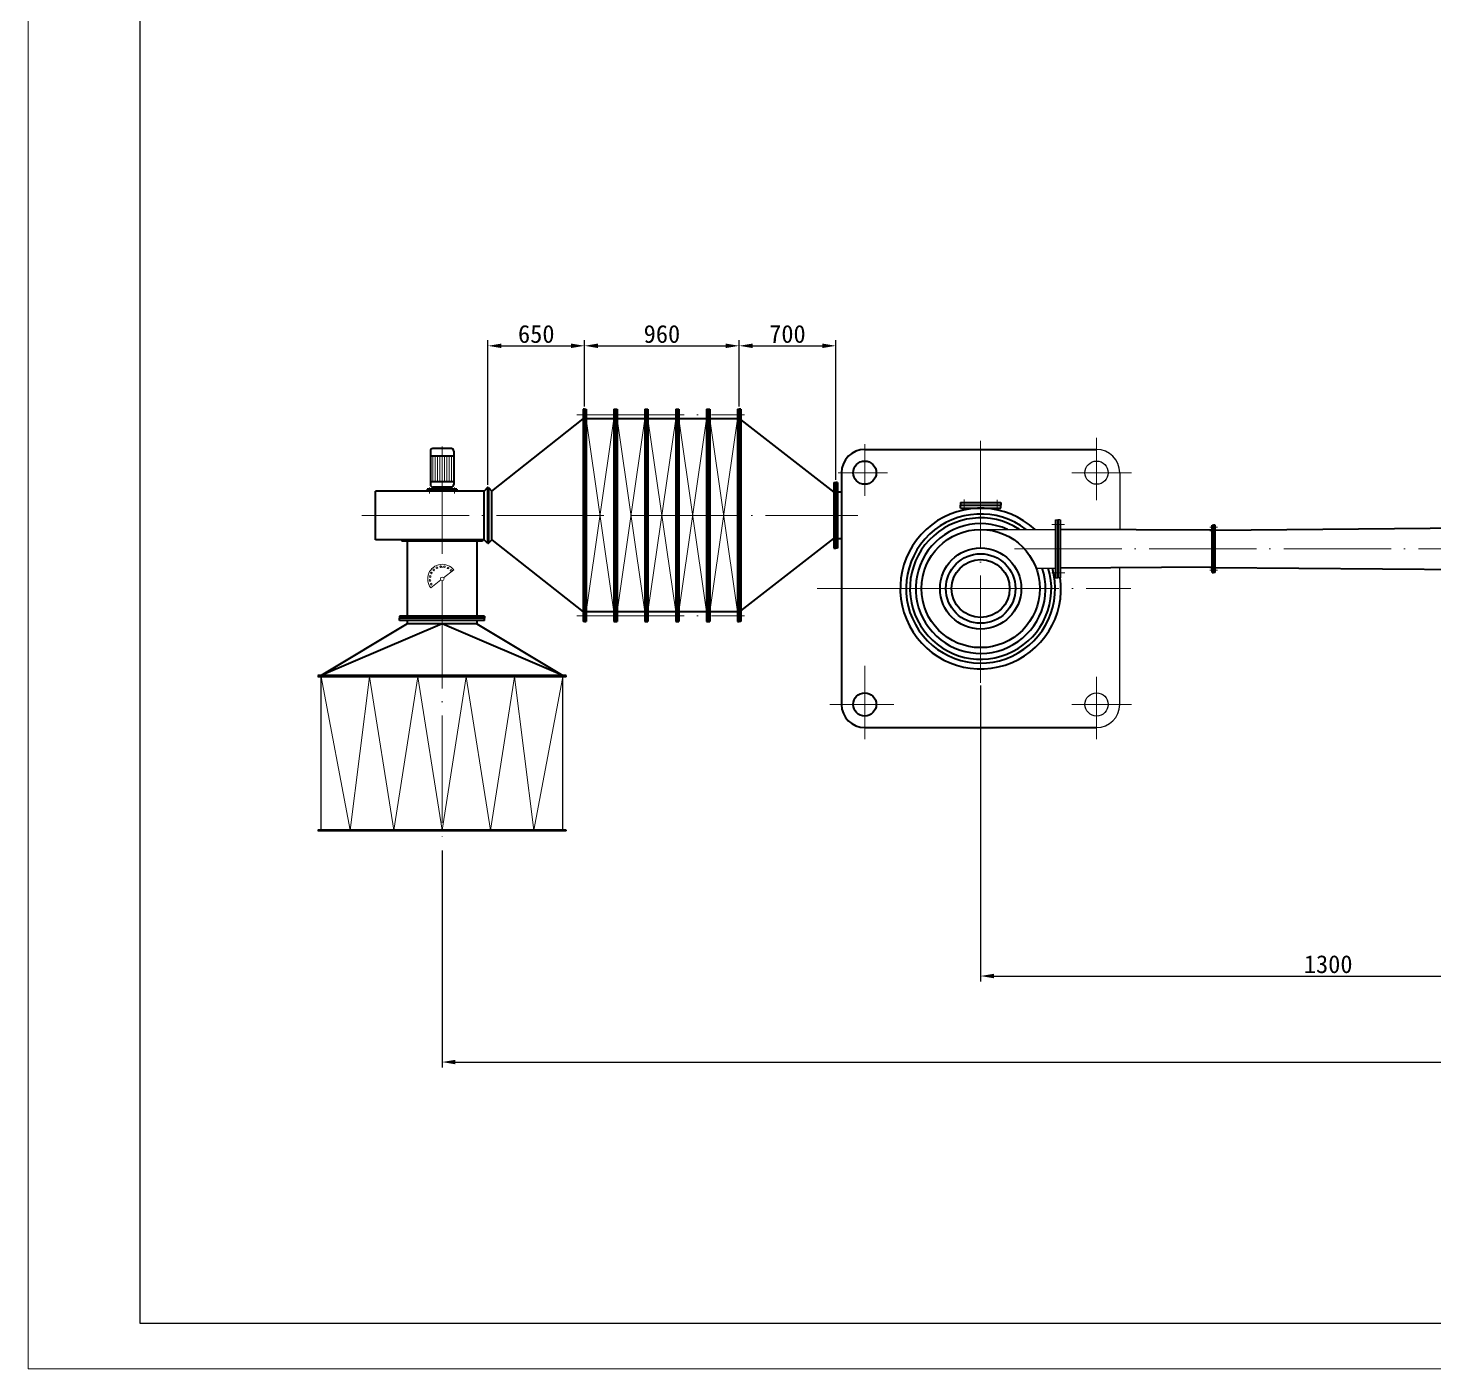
# Model space of a CAD drawing. Header units: millimetres. Extents: x 49699 to 106992, y 64186 to 130203.
# Drawn here: x 49699.3 to 50013.6, y 64186.4 to 64486.3 of the extents above; entities that cross this region are included whole.
import ezdxf

# ---------------------------------------------------------------- set-up
doc = ezdxf.new("R2010")
doc.units = ezdxf.units.MM
doc.linetypes.add('ACAD_ISO04W100', pattern=[30, 24, -3, 0, -3])
doc.layers.add('LAYER3', color=7, linetype='Continuous')
for name, color, linetype, lineweight in [('中心线', 22, 'ACAD_ISO04W100', 9), ('尺寸线', 150, 'Continuous', 9), ('粗实线', 7, 'Continuous', 35)]:
    doc.layers.add(name, color=color, linetype=linetype, lineweight=lineweight)
doc.styles.get("Standard").update_dxf_attribs({"font": 'SIMFANG.TTF', "height": 4})
doc.dimstyles.new('ISO-25', dxfattribs={"dimscale": 0, "dimtxt": 3, "dimasz": 3, "dimexe": 1.25, "dimexo": 0.625, "dimtad": 1, "dimdsep": 46, "dimtxsty": 'Standard', "dimcen": -2.5, "dimadec": 0, "dimazin": 0, "dimtfac": 1, "dimtmove": 0, "dimatfit": 0, "dimfxl": 0, "dimarcsym": 0})

# ---------------------------------------------------------------- blocks, each defined once
blk = doc.blocks.new('*D668')
at = {"layer": 'DEFPOINTS', "color": 0}
for p in [(49791.82, 64302.97), (50349.33, 64273.04), (50349.33, 64255.05)]:
    blk.add_point(p, dxfattribs=at)
at = {"layer": '尺寸线', "color": 0, "lineweight": -2}
for p, q in [((49791.82, 64302.34), (49791.82, 64253.8)), ((50349.33, 64272.42), (50349.33, 64253.8)), ((49794.82, 64255.05), (50346.33, 64255.05))]:
    blk.add_line(p, q, dxfattribs=at)
at = {"layer": '尺寸线', "color": 0}
for points in [[(49794.82, 64255.55), (49794.82, 64254.55), (49791.82, 64255.05)], [(50346.33, 64255.55), (50346.33, 64254.55), (50349.33, 64255.05)]]:
    blk.add_solid(points, dxfattribs=at)
at = {"layer": '尺寸线', "color": 0, "insert": (50054.48, 64257.67), "char_height": 4, "attachment_point": 5}
blk.add_mtext('10558', dxfattribs=at)
blk = doc.blocks.new('*D669')
at = {"layer": 'DEFPOINTS', "color": 0}
for p in [(49912.24, 64339.87), (50067.67, 64335.6), (50067.67, 64274.29)]:
    blk.add_point(p, dxfattribs=at)
at = {"layer": '尺寸线', "color": 0, "lineweight": -2}
for p, q in [((49912.24, 64339.25), (49912.24, 64273.04)), ((50067.67, 64334.98), (50067.67, 64273.04)), ((49915.24, 64274.29), (50064.67, 64274.29))]:
    blk.add_line(p, q, dxfattribs=at)
at = {"layer": '尺寸线', "color": 0}
for points in [[(49915.24, 64274.79), (49915.24, 64273.79), (49912.24, 64274.29)], [(50064.67, 64274.79), (50064.67, 64273.79), (50067.67, 64274.29)]]:
    blk.add_solid(points, dxfattribs=at)
at = {"layer": '尺寸线', "color": 0, "insert": (49989.95, 64276.92), "char_height": 4, "attachment_point": 5}
blk.add_mtext('1300', dxfattribs=at)
blk = doc.blocks.new('*D660')
at = {"layer": 'DEFPOINTS', "color": 0}
for p in [(49879.84, 64415.26), (49858.24, 64401.1), (49879.84, 64384.68)]:
    blk.add_point(p, dxfattribs=at)
at = {"layer": '尺寸线', "color": 0, "lineweight": -2}
for p, q in [((49858.24, 64401.72), (49858.24, 64416.51)), ((49879.84, 64385.31), (49879.84, 64416.51)), ((49861.24, 64415.26), (49876.84, 64415.26))]:
    blk.add_line(p, q, dxfattribs=at)
at = {"layer": '尺寸线', "color": 0}
for points in [[(49861.24, 64415.76), (49861.24, 64414.76), (49858.24, 64415.26)], [(49876.84, 64415.76), (49876.84, 64414.76), (49879.84, 64415.26)]]:
    blk.add_solid(points, dxfattribs=at)
at = {"layer": '尺寸线', "color": 0, "insert": (49869.04, 64417.89), "char_height": 4, "attachment_point": 5}
blk.add_mtext('700', dxfattribs=at)
blk = doc.blocks.new('*D661')
at = {"layer": 'DEFPOINTS', "color": 0}
for p in [(49823.68, 64415.26), (49823.68, 64401.1), (49802.08, 64383.56)]:
    blk.add_point(p, dxfattribs=at)
at = {"layer": '尺寸线', "color": 0, "lineweight": -2}
for p, q in [((49802.08, 64384.18), (49802.08, 64416.51)), ((49823.68, 64401.72), (49823.68, 64416.51)), ((49805.08, 64415.26), (49820.68, 64415.26))]:
    blk.add_line(p, q, dxfattribs=at)
at = {"layer": '尺寸线', "color": 0}
for points in [[(49805.08, 64415.76), (49805.08, 64414.76), (49802.08, 64415.26)], [(49820.68, 64415.76), (49820.68, 64414.76), (49823.68, 64415.26)]]:
    blk.add_solid(points, dxfattribs=at)
at = {"layer": '尺寸线', "color": 0, "insert": (49812.88, 64417.89), "char_height": 4, "attachment_point": 5}
blk.add_mtext('650', dxfattribs=at)
blk = doc.blocks.new('*D662')
at = {"layer": 'DEFPOINTS', "color": 0}
for p in [(49858.24, 64415.26), (49823.68, 64401.1), (49858.24, 64401.1)]:
    blk.add_point(p, dxfattribs=at)
at = {"layer": '尺寸线', "color": 0, "lineweight": -2}
for p, q in [((49823.68, 64401.72), (49823.68, 64416.51)), ((49858.24, 64401.72), (49858.24, 64416.51)), ((49826.68, 64415.26), (49855.24, 64415.26))]:
    blk.add_line(p, q, dxfattribs=at)
at = {"layer": '尺寸线', "color": 0}
for points in [[(49826.68, 64415.76), (49826.68, 64414.76), (49823.68, 64415.26)], [(49855.24, 64415.76), (49855.24, 64414.76), (49858.24, 64415.26)]]:
    blk.add_solid(points, dxfattribs=at)
at = {"layer": '尺寸线', "color": 0, "insert": (49840.98, 64417.89), "char_height": 4, "attachment_point": 5}
blk.add_mtext('960', dxfattribs=at)

msp = doc.modelspace()

# ---------------------------------------------------------------- linework, layer by layer
for p, q in [((49943.344, 64386.884), (49943.344, 64374.111)), ((49915.048, 64378.715), (49915.048, 64378.935)), ((49929.002, 64376.343), (49929.52, 64376.343)), ((49930.038, 64376.343), (49929.52, 64376.343)), ((49912.24, 64374.183), (49929.002, 64374.183)), ((49924.641, 64365.543), (49929.002, 64365.543)), ((49929.002, 64363.383), (49929.52, 64363.383)), ((49930.038, 64363.383), (49929.52, 64363.383)), ((49943.344, 64335.044), (49943.344, 64365.616)), ((49764.053, 64341.495), (49764.053, 64341.19)), ((49764.816, 64306.935), (49764.816, 64341.19)), ((49818.816, 64306.935), (49818.816, 64341.19)), ((49819.578, 64341.495), (49819.578, 64341.19)), ((49764.816, 64315.416), (49764.816, 64322.945)), ((49764.053, 64306.935), (49764.053, 64306.783)), ((49819.578, 64306.935), (49819.578, 64306.783))]:
    msp.add_line(p, q)
for centre in [(49938.16, 64386.884), (49938.16, 64335.044)]:
    msp.add_circle(centre, 2.592)
for centre, start, end in [((49938.16, 64386.884), 0, 90), ((49938.16, 64335.044), 270, 0)]:
    msp.add_arc(centre, 5.184, start, end)
at = {"layer": 'LAYER3'}
for p, q in [((49724.239, 64866.924), (49724.239, 64196.677)), ((49724.239, 64866.924), (49724.239, 64196.677)), ((49724.239, 64196.677), (50744.548, 64196.677)), ((49724.239, 64196.677), (50744.548, 64196.677))]:
    msp.add_line(p, q, dxfattribs=at)
at = {"layer": '中心线'}
for p, q in [((49821.956, 64399.818), (49859.458, 64399.818)), ((49912.24, 64339.872), (49912.24, 64394.571)), ((49938.16, 64380.697), (49938.16, 64394.675)), ((49791.816, 64392.736), (49791.816, 64302.97)), ((49886.32, 64381.701), (49886.32, 64393.258)), ((49880.386, 64386.884), (49891.417, 64386.884)), ((49945.951, 64386.884), (49932.621, 64386.884)), ((49789.031, 64383.598), (49789.031, 64382.196)), ((49794.6, 64383.598), (49794.6, 64382.196)), ((49908.568, 64378.438), (49908.568, 64380.915)), ((49915.912, 64378.438), (49915.912, 64380.808)), ((49773.869, 64377.337), (49884.776, 64377.337)), ((49928.146, 64375.263), (49930.962, 64375.263)), ((49963.473, 64374.673), (49965.235, 64374.673)), ((49919.805, 64369.863), (50028.474, 64369.863)), ((49928.146, 64364.463), (49931.046, 64364.463)), ((49963.473, 64365.058), (49965.235, 64365.058)), ((49875.661, 64360.964), (49945.804, 64360.964)), ((49897.24, 64360.964), (49927.24, 64360.964)), ((49821.956, 64354.856), (49859.458, 64354.856)), ((49886.32, 64343.699), (49886.32, 64327.253)), ((49938.16, 64341.231), (49938.16, 64327.253)), ((49878.529, 64335.044), (49892.834, 64335.044)), ((49945.951, 64335.044), (49932.621, 64335.044))]:
    msp.add_line(p, q, dxfattribs=at)
at = {"layer": '尺寸线'}
for p, q in [((49699.265, 64874.658), (49699.265, 64186.412)), ((49830.246, 64355.737), (49824.026, 64398.937)), ((49830.246, 64398.937), (49824.026, 64355.737)), ((49837.158, 64398.937), (49830.938, 64355.737)), ((49837.158, 64355.737), (49830.938, 64398.937)), ((49844.07, 64355.737), (49837.85, 64398.937)), ((49844.07, 64398.937), (49837.85, 64355.737)), ((49850.982, 64355.737), (49844.762, 64398.937)), ((49850.982, 64398.937), (49844.762, 64355.737)), ((49857.894, 64355.737), (49851.674, 64398.937)), ((49857.894, 64398.937), (49851.674, 64355.737)), ((49789.73, 64390.56), (49789.73, 64384.843)), ((49790.252, 64390.56), (49790.252, 64384.843)), ((49790.773, 64390.56), (49790.773, 64384.843)), ((49791.294, 64390.56), (49791.294, 64384.843)), ((49791.816, 64390.56), (49791.816, 64384.843)), ((49792.337, 64390.56), (49792.337, 64384.843)), ((49792.858, 64390.56), (49792.858, 64384.843)), ((49793.38, 64390.56), (49793.38, 64384.843)), ((49793.901, 64390.56), (49793.901, 64384.843)), ((49789.282, 64361.147), (49791.538, 64362.888)), ((49792.175, 64363.38), (49794.431, 64365.12)), ((49764.816, 64341.19), (49771.296, 64306.935)), ((49771.296, 64306.935), (49775.616, 64341.19)), ((49775.616, 64341.19), (49781.016, 64306.935)), ((49781.016, 64306.935), (49786.416, 64341.19)), ((49786.416, 64341.19), (49791.816, 64306.935)), ((49797.216, 64341.19), (49791.816, 64306.935)), ((49802.616, 64306.935), (49797.216, 64341.19)), ((49808.016, 64341.19), (49802.616, 64306.935)), ((49812.336, 64306.935), (49808.016, 64341.19)), ((49818.782, 64340.836), (49812.336, 64306.935)), ((49699.265, 64186.412), (50750.575, 64186.412))]:
    msp.add_line(p, q, dxfattribs=at)
at = {"layer": '尺寸线', "extrusion": (0, 0, -1)}
for centre, major_axis, start_param, end_param in [((49791.856, 64363.134), (2.3, 2.3), 3.2697981, 6.4113908), ((49790.669, 64365.625), (-0.134, 0.134), 2.3561945, 8.6393798), ((49791.497, 64365.87), (0.134, 0.134), 0.7853982, 7.0685835), ((49792.36, 64365.847), (0.134, 0.134), 0.7853982, 7.0685835), ((49793.174, 64365.559), (-0.134, 0.134), 2.3561945, 8.6393798), ((49789.12, 64362.774), (-0.134, 0.134), 2.3561945, 8.6393798), ((49789.143, 64363.637), (0.134, 0.134), 0.7853982, 7.0685835), ((49789.431, 64364.451), (-0.134, 0.134), 2.3561945, 8.6393798), ((49789.957, 64365.136), (-0.134, 0.134), 2.3561945, 8.6393798), ((49791.856, 64363.134), (0.285, 0.285), 0.7853982, 7.0685835), ((49793.858, 64365.033), (0.134, 0.134), 0.7853982, 7.0685835), ((49789.365, 64361.946), (-0.134, 0.134), 2.3561945, 8.6393798)]:
    msp.add_ellipse(centre, major_axis=major_axis, ratio=1, start_param=start_param, end_param=end_param, dxfattribs=at)
at = {"layer": '粗实线'}
for p, q in [((49823.68, 64401.097), (49823.334, 64401.097)), ((49823.334, 64401.097), (49823.334, 64353.577)), ((49823.68, 64401.097), (49824.026, 64401.097)), ((49823.68, 64401.097), (49823.68, 64353.577)), ((49824.026, 64401.097), (49824.026, 64353.577)), ((49830.246, 64401.097), (49830.938, 64401.097)), ((49830.246, 64401.097), (49830.246, 64353.577)), ((49830.592, 64401.097), (49830.592, 64353.577)), ((49830.592, 64401.097), (49830.592, 64353.577)), ((49830.938, 64401.097), (49830.938, 64353.577)), ((49837.158, 64401.097), (49837.85, 64401.097)), ((49837.158, 64401.097), (49837.158, 64353.577)), ((49837.504, 64401.097), (49837.504, 64353.577)), ((49837.85, 64401.097), (49837.85, 64353.577)), ((49844.07, 64401.097), (49844.762, 64401.097)), ((49844.07, 64401.097), (49844.07, 64353.577)), ((49844.416, 64401.097), (49844.416, 64353.577)), ((49844.762, 64401.097), (49844.762, 64353.577)), ((49850.982, 64401.097), (49851.674, 64401.097)), ((49850.982, 64401.097), (49850.982, 64353.577)), ((49851.328, 64401.097), (49851.328, 64353.577)), ((49851.674, 64401.097), (49851.674, 64353.577)), ((49857.894, 64401.097), (49858.24, 64401.097)), ((49857.894, 64401.097), (49857.894, 64353.577)), ((49858.586, 64401.097), (49858.24, 64401.097)), ((49858.24, 64401.097), (49858.24, 64353.577)), ((49858.586, 64401.097), (49858.586, 64353.577)), ((49802.951, 64382.78), (49823.334, 64398.937)), ((49830.246, 64398.937), (49824.026, 64398.937)), ((49837.158, 64398.937), (49830.938, 64398.937)), ((49844.07, 64398.937), (49837.85, 64398.937)), ((49850.982, 64398.937), (49844.762, 64398.937)), ((49857.894, 64398.937), (49851.674, 64398.937)), ((49858.586, 64398.669), (49879.408, 64382.521)), ((49789.209, 64391.719), (49789.209, 64384.249)), ((49793.901, 64392.298), (49789.73, 64392.298)), ((49794.422, 64391.719), (49794.422, 64384.249)), ((49886.32, 64392.068), (49938.16, 64392.068)), ((49794.422, 64390.56), (49789.209, 64390.56)), ((49794.422, 64384.843), (49789.209, 64384.843)), ((49879.408, 64384.681), (49879.84, 64384.681)), ((49879.408, 64384.681), (49879.408, 64369.993)), ((49880.272, 64384.681), (49879.84, 64384.681)), ((49879.84, 64384.681), (49879.84, 64369.993)), ((49880.272, 64384.681), (49880.272, 64369.993)), ((49881.136, 64386.884), (49881.136, 64335.044)), ((49776.964, 64371.894), (49776.964, 64382.78)), ((49801.209, 64382.78), (49776.964, 64382.78)), ((49788.514, 64383.166), (49788.514, 64382.78)), ((49795.117, 64383.166), (49788.514, 64383.166)), ((49789.73, 64383.67), (49789.73, 64383.166)), ((49793.901, 64383.67), (49789.73, 64383.67)), ((49793.901, 64383.67), (49793.901, 64383.166)), ((49795.117, 64383.166), (49795.117, 64382.78)), ((49801.987, 64383.558), (49801.209, 64382.78)), ((49801.209, 64371.894), (49801.209, 64382.78)), ((49802.08, 64383.558), (49801.987, 64383.558)), ((49801.987, 64383.558), (49801.987, 64371.116)), ((49802.08, 64383.558), (49802.173, 64383.558)), ((49802.08, 64383.558), (49802.08, 64371.116)), ((49802.173, 64383.558), (49802.951, 64382.78)), ((49802.173, 64383.558), (49802.173, 64371.116)), ((49802.951, 64371.894), (49802.951, 64382.78)), ((49881.136, 64382.521), (49880.272, 64382.521)), ((49907.704, 64380.231), (49907.704, 64379.583)), ((49907.704, 64380.231), (49916.776, 64380.231)), ((49907.704, 64378.935), (49907.704, 64379.583)), ((49907.704, 64379.583), (49916.776, 64379.583)), ((49907.704, 64378.935), (49916.776, 64378.935)), ((49916.776, 64380.231), (49916.776, 64379.583)), ((49916.776, 64378.935), (49916.776, 64379.583)), ((49929.002, 64376.343), (49929.002, 64363.383)), ((49929.52, 64376.343), (49929.52, 64363.383)), ((49930.038, 64376.343), (49930.038, 64363.383)), ((49858.586, 64356.005), (49879.408, 64372.153)), ((49880.272, 64372.153), (49881.136, 64372.153)), ((49963.988, 64373.999), (49930.038, 64374.183)), ((49963.496, 64373.999), (49963.988, 64373.999)), ((49963.988, 64375.169), (49964.339, 64375.169)), ((49963.988, 64364.558), (49963.988, 64375.169)), ((49964.69, 64375.169), (49964.339, 64375.169)), ((49964.339, 64374.818), (49964.339, 64375.169)), ((49964.339, 64364.558), (49964.339, 64375.169)), ((49964.69, 64364.558), (49964.69, 64375.169)), ((49964.69, 64374.028), (50026.598, 64374.594)), ((49801.209, 64371.894), (49776.964, 64371.894)), ((49782.796, 64371.894), (49782.796, 64371.583)), ((49800.836, 64371.583), (49782.796, 64371.583)), ((49784.04, 64371.583), (49784.04, 64354.821)), ((49799.592, 64371.583), (49799.592, 64354.821)), ((49800.836, 64371.894), (49800.836, 64371.583)), ((49801.987, 64371.116), (49801.209, 64371.894)), ((49802.08, 64371.116), (49801.987, 64371.116)), ((49802.08, 64371.116), (49802.173, 64371.116)), ((49802.173, 64371.116), (49802.951, 64371.894)), ((49802.951, 64371.894), (49823.334, 64355.737)), ((49879.408, 64369.993), (49879.84, 64369.993)), ((49880.272, 64369.993), (49879.84, 64369.993)), ((49963.988, 64365.728), (49930.038, 64365.543)), ((49963.496, 64365.728), (49963.988, 64365.728)), ((49963.988, 64364.558), (49964.339, 64364.558)), ((49964.69, 64364.558), (49964.339, 64364.558)), ((49964.69, 64365.705), (50026.598, 64365.142)), ((49801.32, 64354.821), (49782.312, 64354.821)), ((49782.312, 64354.821), (49782.312, 64354.303)), ((49782.312, 64353.784), (49782.312, 64354.303)), ((49801.32, 64354.303), (49782.312, 64354.303)), ((49801.32, 64353.784), (49782.312, 64353.784)), ((49784.04, 64353.784), (49784.04, 64353.083)), ((49799.592, 64353.784), (49799.592, 64353.083)), ((49801.32, 64354.821), (49801.32, 64354.303)), ((49801.32, 64353.784), (49801.32, 64354.303)), ((49823.68, 64353.577), (49823.334, 64353.577)), ((49823.68, 64353.577), (49824.026, 64353.577)), ((49830.246, 64355.737), (49824.026, 64355.737)), ((49830.246, 64353.577), (49830.938, 64353.577)), ((49837.158, 64355.737), (49830.938, 64355.737)), ((49837.158, 64353.577), (49837.85, 64353.577)), ((49844.07, 64355.737), (49837.85, 64355.737)), ((49844.07, 64353.577), (49844.762, 64353.577)), ((49850.982, 64355.737), (49844.762, 64355.737)), ((49850.982, 64353.577), (49851.674, 64353.577)), ((49857.894, 64355.737), (49851.674, 64355.737)), ((49857.894, 64353.577), (49858.24, 64353.577)), ((49858.586, 64353.577), (49858.24, 64353.577)), ((49784.04, 64353.083), (49764.816, 64341.495)), ((49791.816, 64353.083), (49764.816, 64341.495)), ((49799.592, 64353.083), (49784.04, 64353.083)), ((49818.816, 64341.495), (49791.816, 64353.083)), ((49799.592, 64353.083), (49818.816, 64341.495)), ((49819.578, 64341.495), (49764.053, 64341.495)), ((49819.578, 64341.343), (49764.053, 64341.343)), ((49819.578, 64341.19), (49764.053, 64341.19)), ((49886.32, 64329.86), (49927.789, 64329.86)), ((49915.048, 64329.86), (49938.16, 64329.86)), ((49819.578, 64306.935), (49764.053, 64306.935)), ((49819.578, 64306.783), (49764.053, 64306.783))]:
    msp.add_line(p, q, dxfattribs=at)
for centre, radius in [((49886.32, 64386.884), 2.592), ((49912.24, 64360.964), 13.219), ((49912.24, 64360.964), 9.072), ((49912.24, 64360.964), 7.776), ((49912.24, 64360.964), 6.48), ((49886.32, 64335.044), 2.592)]:
    msp.add_circle(centre, radius, dxfattribs=at)
for centre, radius, start, end in [((49886.32, 64386.884), 5.184, 90, 180), ((49912.24, 64360.964), 17.971, 47.35599, 7.95188), ((49912.24, 64360.964), 16.675, 52.44289, 15.93886), ((49912.24, 64360.964), 15.811, 56.72696, 16.83506), ((49912.24, 64360.964), 14.515, 65.60425, 18.38956), ((49886.32, 64335.044), 5.184, 180, 270)]:
    msp.add_arc(centre, radius, start, end, dxfattribs=at)
for centre, start_param, end_param in [((49789.73, 64391.719), 0, 1.5707963), ((49793.901, 64391.719), 4.712389, 6.2831853), ((49789.73, 64384.249), 1.5707963, 3.1415927), ((49793.901, 64384.249), 3.1415927, 4.712389)]:
    msp.add_ellipse(centre, major_axis=(0, 0.579), ratio=0.9, start_param=start_param, end_param=end_param, dxfattribs=at)

# ---------------------------------------------------------------- dimensions: what is measured, and where the dimension line sits
at = {"layer": '尺寸线'}
for base, p1, p2, text, picture, middle in [((49823.68, 64415.263), (49802.08, 64383.558), (49823.68, 64401.097), '650', '*D661', (49812.88, 64417.888)), ((49879.84, 64415.263), (49858.24, 64401.097), (49879.84, 64384.681), '700', '*D660', (49869.04, 64417.888)), ((50067.665, 64274.292), (49912.24, 64339.872), (50067.665, 64335.604), '1300', '*D669', (49989.953, 64276.917))]:
    dim = msp.add_linear_dim(base=base, p1=p1, p2=p2, text=text, dimstyle='ISO-25', override={"dimscale": 1}, dxfattribs=at)
    dim.commit()
    dim.dimension.update_dxf_attribs({"geometry": picture, "text_midpoint": middle})
for base, p1, p2, text, picture, middle in [((49858.24, 64415.263), (49823.68, 64401.097), (49858.24, 64401.097), '960', '*D662', (49840.975, 64415.263)), ((50349.329, 64255.046), (49791.816, 64302.97), (50349.329, 64273.042), '10558', '*D668', (50054.479, 64255.046))]:
    dim = msp.add_linear_dim(base=base, p1=p1, p2=p2, text=text, dimstyle='ISO-25', override={"dimscale": 1}, dxfattribs=at)
    dim.commit()
    dim.dimension.update_dxf_attribs({"geometry": picture, "text_midpoint": middle, "dimtype": 160})

doc.saveas('drawing.dxf')
